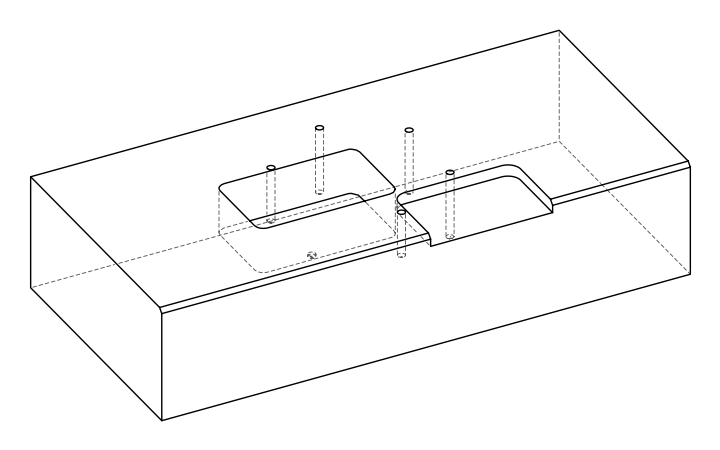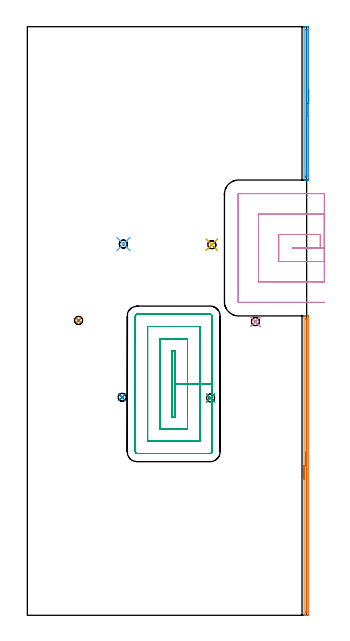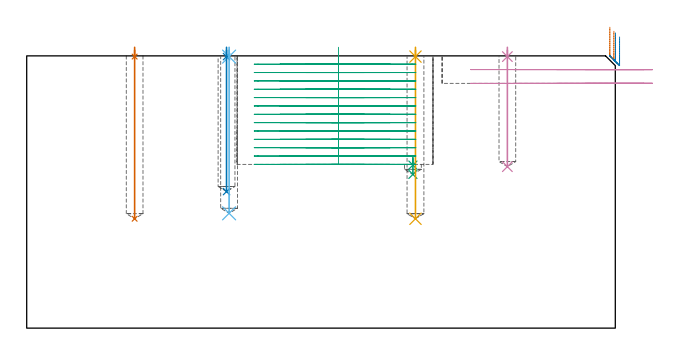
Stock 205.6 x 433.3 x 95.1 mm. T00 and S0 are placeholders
(PLAN: 16 operations, 4 tool changes, 33.5 min)
(1 SPOT_DRILL | STEP1POCKET | NXT0321_9005460120000 | 0.03 min | 0 mm3)
(2 SPOT_DRILL_1 | STEP1POCKET_1 | NXT0321_9005460120000 | 0.03 min | 0 mm3)
(3 SPOT_DRILL_2 | STEP1POCKET_2 | NXT0321_9005460120000 | 0.04 min | 4144 mm3)
(4 SPOT_DRILL_3 | STEP1POCKET_3 | NXT0321_9005460120000 | 0.03 min | 0 mm3)
(5 SPOT_DRILL_4 | STEP1POCKET_4 | NXT0321_9005460120000 | 0.03 min | 0 mm3)
(6 SPOT_DRILL_5 | STEP1POCKET_5 | NXT0321_9005460120000 | 0.03 min | 0 mm3)
(7 DRILL_BLIND_HOLE_INTO_CENTER | STEP1POCKET | UGT0301_454 | 0.24 min | 1501 mm3)
(8 DRILL_BLIND_HOLE_INTO_CENTER_1 | STEP1POCKET_1 | UGT0301_454 | 0.2 min | 1245 mm3)
(9 DRILL_BLIND_HOLE_INTO_CENTER_2 | STEP1POCKET_2 | UGT0301_454 | 0.03 min | 74 mm3)
(10 DRILL_BLIND_HOLE_INTO_CENTER_3 | STEP1POCKET_3 | UGT0301_454 | 0.16 min | 1010 mm3)
(11 DRILL_BLIND_HOLE_INTO_CENTER_4 | STEP1POCKET_4 | UGT0301_454 | 0.24 min | 1502 mm3)
(12 DRILL_BLIND_HOLE_INTO_CENTER_5 | STEP1POCKET_5 | UGT0301_454 | 0.23 min | 1449 mm3)
(13 AREA_MILL | FG_CHAMFER_SURFACE | UGT0205_001 | 3.67 min | 1288 mm3)
(14 AREA_MILL_1 | FG_CHAMFER_SURFACE_1 | UGT0205_001 | 1.95 min | 669 mm3)
(15 MILL_RECTANGULAR_POCKET | POCKET_RECTANGULAR_STRAIGHT | NXT0201_011 | Follow Part, ap 3, ae 75% | 23.73 min | 291009 mm3)
(16 MILL_SLOT | SLOT_PARTIAL_RECTANGULAR | UGT0201_104 | Follow Part, ap 5, ae 75% | 2.85 min | 57605 mm3)
(TOOL NXT0321_9005460120000 | NC Spot Drill, 142deg, 12mm, Carbide, Uncoated | D12 PA142 FL30 Z2)
(TOOL UGT0301_454 | Carbide Drill 5.9 mm | D5.9 PA118 FL57 Z2)
(TOOL UGT0205_001 | Chamfer Mill 20 x 3 x 45 deg. | D20 FL50 Z2)
(TOOL NXT0201_011 | ENDMILL 12mm [2P460-1200-NA 1630] | D12 FL38 Z6)
(TOOL UGT0201_104 | End Mill 20 mm | D20 FL22 Z2)
(OP 1 SPOT_DRILL)
G17 G21 G94 G90
T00 M6
G54
G17 G0 G90 X37.7 Y217.1 S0 M3
G43 Z105.1 H0
G94 G81 G98 Z94.846 F250. R98.1
G80
M5
M2
(OP 2 SPOT_DRILL_1)
G17 G21 G94 G90
T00 M6
G54
G17 G0 G90 X69.8 Y160.5 S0 M3
G43 Z105.1 H0
G94 G81 G98 Z94.846 F250. R98.1
G80
M5
M2
(OP 3 SPOT_DRILL_2)
G17 G21 G94 G90
T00 M6
G54
G17 G0 G90 X134.9 Y160. S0 M3
G43 Z105.1 H0
G94 G81 G98 Z56.946 F250. R60.2
G80
M5
M2
(OP 4 SPOT_DRILL_3)
G17 G21 G94 G90
T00 M6
G54
G17 G0 G90 X167.9 Y216.2 S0 M3
G43 Z105.1 H0
G94 G81 G98 Z94.846 F250. R98.1
G80
M5
M2
(OP 5 SPOT_DRILL_4)
G17 G21 G94 G90
T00 M6
G54
G17 G0 G90 X135.8 Y272.8 S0 M3
G43 Z105.1 H0
G94 G81 G98 Z94.846 F250. R98.1
G80
M5
M2
(OP 6 SPOT_DRILL_5)
G17 G21 G94 G90
T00 M6
G54
G17 G0 G90 X70.7 Y273.3 S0 M3
G43 Z105.1 H0
G94 G81 G98 Z94.846 F250. R98.1
G80
M5
M2
(OP 7 DRILL_BLIND_HOLE_INTO_CENTER)
G17 G21 G94 G90
T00 M6
G54
G17 G0 G90 X37.7 Y217.1 S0 M3
G43 Z105.1 H0
G94 G81 G98 Z38.2 F250. R97.1
G80
M5
M2
(OP 8 DRILL_BLIND_HOLE_INTO_CENTER_1)
G17 G21 G94 G90
T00 M6
G54
G17 G0 G90 X69.8 Y160.5 S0 M3
G43 Z105.1 H0
G94 G81 G98 Z47.7 F250. R97.1
G80
M5
M2
(OP 9 DRILL_BLIND_HOLE_INTO_CENTER_2)
G17 G21 G94 G90
T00 M6
G54
G17 G0 G90 X134.9 Y160. S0 M3
G43 Z105.1 H0
G94 G81 G98 Z53.7 F250. R59.2
G80
M5
M2
(OP 10 DRILL_BLIND_HOLE_INTO_CENTER_3)
G17 G21 G94 G90
T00 M6
G54
G17 G0 G90 X167.9 Y216.2 S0 M3
G43 Z105.1 H0
G94 G81 G98 Z56.4 F250. R97.1
G80
M5
M2
(OP 11 DRILL_BLIND_HOLE_INTO_CENTER_4)
G17 G21 G94 G90
T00 M6
G54
G17 G0 G90 X135.8 Y272.8 S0 M3
G43 Z105.1 H0
G94 G81 G98 Z38.2 F250. R97.1
G80
M5
M2
(OP 12 DRILL_BLIND_HOLE_INTO_CENTER_5)
G17 G21 G94 G90
T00 M6
G54
G17 G0 G90 X70.7 Y273.3 S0 M3
G43 Z105.1 H0
G94 G81 G98 Z40.1 F250. R97.1
G80
M5
M2
(OP 13 AREA_MILL)
G17 G21 G94 G90
T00 M6
G54
G17 G0 G90 X203.7 Y100.2 S1061 M3
G43 Z105.1 H0
G94 G1 Y100.238 Z104.228 F250.
Y100.352 Z103.363
Y100.541 Z102.512
Y100.803 Z101.68
Y101.137 Z100.874
Y101.54 Z100.1
Y102.009 Z99.364
Y102.54 Z98.672
Y103.129 Z98.029
Y103.772 Z97.44
Y104.464 Z96.908
Y105.2 Z96.44
Y105.974 Z96.037
Y106.78 Z95.703
Y107.612 Z95.441
Y108.464 Z95.252
Y109.328 Z95.138
Y110.2 Z95.1
Y220.214
X203.702 Y220.39 Z95.089
X203.858 Y220.398 Z94.934
X204.02 Y220.4 Z94.78
X204.233 Z94.567
X204.962 Z93.833
X206.203 Z92.594
X206.715 Y220.396 Z92.08
X207.092 Y220.39 Z91.704
X207.097 Y220.156 Z91.7
X207.1 Y219.767
Y0.633
X207.097 Y0.244
X207.092 Y0.01 Z91.704
X206.715 Y0. Z92.08
X205.326 Z93.47
X204.962 Z93.833
X204.02 Z94.78
X203.858 Y0.002 Z94.934
X203.703 Y0.01 Z95.089
X203.7 Y0.186 Z95.1
Y110.2
X205.114 Z93.686
X205.115 Y217.822 Z93.685
X205.116 Y217.978 Z93.684
X205.121 Y218.269 Z93.679
X205.131 Y218.39 Z93.669
X205.193 Y218.393 Z93.607
X205.427 Y218.398 Z93.373
X205.617 Y218.394 Z93.183
X205.653 Y218.39 Z93.147
X205.679 Y218.383 Z93.121
X205.68 Y218.339 Z93.12
X205.684 Y218.135 Z93.116
X205.685 Y217.978 Z93.115
X205.686 Y217.822 Z93.114
X205.685 Y2.422 Z93.115
X205.684 Y2.348 Z93.116
X205.679 Y2.025 Z93.121
X205.369 Y2.007 Z93.431
X205.183 Z93.617
X205.147 Y2.01 Z93.653
X205.121 Y2.017 Z93.679
X205.12 Y2.061 Z93.68
X205.116 Y2.265 Z93.684
X205.115 Y2.422 Z93.685
X205.114 Y3.005 Z93.686
Y110.2
Y111.072 Z93.724
Y111.937 Z93.838
Y112.788 Z94.027
Y113.62 Z94.289
Y114.426 Z94.623
Y115.2 Z95.026
Y115.936 Z95.494
Y116.628 Z96.025
Y117.271 Z96.615
Y117.86 Z97.258
Y118.392 Z97.95
Y118.86 Z98.686
Y119.263 Z99.46
Y119.597 Z100.266
Y119.859 Z101.098
Y120.048 Z101.949
Y120.162 Z102.814
Y120.2 Z103.686
G0 Z105.1
M5
M2
(OP 14 AREA_MILL_1)
G17 G21 G94 G90
T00 M6
G54
G17 G0 G90 X207.1 Y386.85 S1061 M3
G43 Z105.1 H0
Z101.7
G94 G1 Y386.812 Z100.828 F250.
Y386.698 Z99.964
Y386.509 Z99.112
Y386.247 Z98.28
Y385.913 Z97.474
Y385.51 Z96.7
Y385.042 Z95.964
Y384.51 Z95.272
Y383.921 Z94.629
Y383.278 Z94.04
Y382.586 Z93.508
Y381.85 Z93.04
Y381.076 Z92.637
Y380.27 Z92.303
Y379.438 Z92.041
Y378.587 Z91.852
Y377.722 Z91.738
Y376.85 Z91.7
X207.099 Y321.018 Z91.701
X207.096 Y320.629
X207.091 Y320.41 Z91.704
X206.715 Y320.4 Z92.079
X206.174 Z92.623
X205.838 Z92.958
X205.297 Z93.499
X204.962 Z93.833
X203.995 Z94.805
X203.845 Y320.402 Z94.947
X203.702 Y320.41 Z95.088
X203.7 Y320.571 Z95.1
Y433.129
X203.702 Y433.29 Z95.088
X203.845 Y433.298 Z94.947
X203.994 Y433.3 Z94.805
X204.291 Z94.509
X204.962 Z93.833
X206.174 Z92.623
X206.715 Y433.295 Z92.079
X207.091 Y433.29 Z91.704
X207.096 Y433.071 Z91.701
X207.099 Y432.682
X207.1 Y376.85 Z91.7
X205.686 Z93.114
X205.685 Y322.804 Z93.115
X205.684 Y322.733 Z93.116
X205.678 Y322.41 Z93.122
X205.356 Y322.402 Z93.444
X205.181 Y322.404 Z93.619
X205.149 Y322.406 Z93.651
X205.121 Y322.41 Z93.679
X205.12 Y322.451 Z93.68
X205.116 Y322.647 Z93.684
X205.115 Y322.804 Z93.685
X205.114 Y323.387 Z93.686
X205.115 Y430.896 Z93.685
X205.117 Y431.187 Z93.683
X205.119 Y431.259 Z93.681
X205.121 Y431.287 Z93.679
X205.137 Y431.29 Z93.663
X205.202 Y431.295 Z93.598
X205.443 Y431.299 Z93.357
X205.619 Y431.297 Z93.181
X205.651 Y431.294 Z93.149
X205.679 Y431.29 Z93.121
X205.68 Y431.249 Z93.12
X205.684 Y431.053 Z93.116
X205.685 Y430.896 Z93.115
X205.686 Y430.74 Z93.114
Y376.85
Y375.978 Z93.152
Y375.114 Z93.266
Y374.262 Z93.455
Y373.43 Z93.717
Y372.624 Z94.051
Y371.85 Z94.454
Y371.114 Z94.923
Y370.422 Z95.454
Y369.779 Z96.043
Y369.19 Z96.686
Y368.659 Z97.378
Y368.19 Z98.114
Y367.787 Z98.888
Y367.453 Z99.694
Y367.191 Z100.526
Y367.002 Z101.378
Y366.888 Z102.243
Y366.85 Z103.114
G0 Z105.1
M5
M2
(OP 15 MILL_RECTANGULAR_POCKET)
G17 G21 G94 G90
T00 M6
G54
G17 G0 G90 X108.9 Y148.274 S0 M3
G43 Z105.1 H1
Z98.1
G94 G1 Y170.35 Z92.185 F250.
Y194.6 F500.
X106.5
Y146.1
X108.9
Y170.35
X117.9
Y203.6
X97.5
Y137.1
X117.9
Y170.35
X126.9
Y212.6
X88.5
Y128.1
X126.9
Y170.35
X135.9
Y220.3
G3 X134.6 Y221.6 R1.3
G1 X80.8
G3 X79.5 Y220.3 R1.3
G1 Y120.4
G3 X80.8 Y119.1 R1.3
G1 X134.6
G3 X135.9 Y120.4 R1.3
G1 Y170.35
Y171.35
G0 X108.9 Y148.274 Z95.185
G1 Y170.35 Z89.269 F250.
Y194.6 F500.
X106.5
Y146.1
X108.9
Y170.35
X117.9
Y203.6
X97.5
Y137.1
X117.9
Y170.35
X126.9
Y212.6
X88.5
Y128.1
X126.9
Y170.35
X135.9
Y220.3
G3 X134.6 Y221.6 R1.3
G1 X80.8
G3 X79.5 Y220.3 R1.3
G1 Y120.4
G3 X80.8 Y119.1 R1.3
G1 X134.6
G3 X135.9 Y120.4 R1.3
G1 Y170.35
Y171.35
G0 X108.9 Y148.274 Z92.269
G1 Y170.35 Z86.354 F250.
Y194.6 F500.
X106.5
Y146.1
X108.9
Y170.35
X117.9
Y203.6
X97.5
Y137.1
X117.9
Y170.35
X126.9
Y212.6
X88.5
Y128.1
X126.9
Y170.35
X135.9
Y220.3
G3 X134.6 Y221.6 R1.3
G1 X80.8
G3 X79.5 Y220.3 R1.3
G1 Y120.4
G3 X80.8 Y119.1 R1.3
G1 X134.6
G3 X135.9 Y120.4 R1.3
G1 Y170.35
Y171.35
G0 X108.9 Y148.274 Z89.354
G1 Y170.35 Z83.438 F250.
Y194.6 F500.
X106.5
Y146.1
X108.9
Y170.35
X117.9
Y203.6
X97.5
Y137.1
X117.9
Y170.35
X126.9
Y212.6
X88.5
Y128.1
X126.9
Y170.35
X135.9
Y220.3
G3 X134.6 Y221.6 R1.3
G1 X80.8
G3 X79.5 Y220.3 R1.3
G1 Y120.4
G3 X80.8 Y119.1 R1.3
G1 X134.6
G3 X135.9 Y120.4 R1.3
G1 Y170.35
Y171.35
G0 X108.9 Y148.274 Z86.438
G1 Y170.35 Z80.523 F250.
Y194.6 F500.
X106.5
Y146.1
X108.9
Y170.35
X117.9
Y203.6
X97.5
Y137.1
X117.9
Y170.35
X126.9
Y212.6
X88.5
Y128.1
X126.9
Y170.35
X135.9
Y220.3
G3 X134.6 Y221.6 R1.3
G1 X80.8
G3 X79.5 Y220.3 R1.3
G1 Y120.4
G3 X80.8 Y119.1 R1.3
G1 X134.6
G3 X135.9 Y120.4 R1.3
G1 Y170.35
Y171.35
G0 X108.9 Y148.274 Z83.523
G1 Y170.35 Z77.608 F250.
Y194.6 F500.
X106.5
Y146.1
X108.9
Y170.35
X117.9
Y203.6
X97.5
Y137.1
X117.9
Y170.35
X126.9
Y212.6
X88.5
Y128.1
X126.9
Y170.35
X135.9
Y220.3
G3 X134.6 Y221.6 R1.3
G1 X80.8
G3 X79.5 Y220.3 R1.3
G1 Y120.4
G3 X80.8 Y119.1 R1.3
G1 X134.6
G3 X135.9 Y120.4 R1.3
G1 Y170.35
Y171.35
G0 X108.9 Y148.274 Z80.608
G1 Y170.35 Z74.692 F250.
Y194.6 F500.
X106.5
Y146.1
X108.9
Y170.35
X117.9
Y203.6
X97.5
Y137.1
X117.9
Y170.35
X126.9
Y212.6
X88.5
Y128.1
X126.9
Y170.35
X135.9
Y220.3
G3 X134.6 Y221.6 R1.3
G1 X80.8
G3 X79.5 Y220.3 R1.3
G1 Y120.4
G3 X80.8 Y119.1 R1.3
G1 X134.6
G3 X135.9 Y120.4 R1.3
G1 Y170.35
Y171.35
G0 X108.9 Y148.274 Z77.692
G1 Y170.35 Z71.777 F250.
Y194.6 F500.
X106.5
Y146.1
X108.9
Y170.35
X117.9
Y203.6
X97.5
Y137.1
X117.9
Y170.35
X126.9
Y212.6
X88.5
Y128.1
X126.9
Y170.35
X135.9
Y220.3
G3 X134.6 Y221.6 R1.3
G1 X80.8
G3 X79.5 Y220.3 R1.3
G1 Y120.4
G3 X80.8 Y119.1 R1.3
G1 X134.6
G3 X135.9 Y120.4 R1.3
G1 Y170.35
Y171.35
G0 X108.9 Y148.274 Z74.777
G1 Y170.35 Z68.862 F250.
Y194.6 F500.
X106.5
Y146.1
X108.9
Y170.35
X117.9
Y203.6
X97.5
Y137.1
X117.9
Y170.35
X126.9
Y212.6
X88.5
Y128.1
X126.9
Y170.35
X135.9
Y220.3
G3 X134.6 Y221.6 R1.3
G1 X80.8
G3 X79.5 Y220.3 R1.3
G1 Y120.4
G3 X80.8 Y119.1 R1.3
G1 X134.6
G3 X135.9 Y120.4 R1.3
G1 Y170.35
Y171.35
G0 X108.9 Y148.274 Z71.862
G1 Y170.35 Z65.946 F250.
Y194.6 F500.
X106.5
Y146.1
X108.9
Y170.35
X117.9
Y203.6
X97.5
Y137.1
X117.9
Y170.35
X126.9
Y212.6
X88.5
Y128.1
X126.9
Y170.35
X135.9
Y220.3
G3 X134.6 Y221.6 R1.3
G1 X80.8
G3 X79.5 Y220.3 R1.3
G1 Y120.4
G3 X80.8 Y119.1 R1.3
G1 X134.6
G3 X135.9 Y120.4 R1.3
G1 Y170.35
Y171.35
G0 X108.9 Y148.274 Z68.946
G1 Y170.35 Z63.031 F250.
Y194.6 F500.
X106.5
Y146.1
X108.9
Y170.35
X117.9
Y203.6
X97.5
Y137.1
X117.9
Y170.35
X126.9
Y212.6
X88.5
Y128.1
X126.9
Y170.35
X135.9
Y220.3
G3 X134.6 Y221.6 R1.3
G1 X80.8
G3 X79.5 Y220.3 R1.3
G1 Y120.4
G3 X80.8 Y119.1 R1.3
G1 X134.6
G3 X135.9 Y120.4 R1.3
G1 Y170.35
Y171.35
G0 X108.9 Y148.274 Z66.031
G1 Y170.35 Z60.115 F250.
Y194.6 F500.
X106.5
Y146.1
X108.9
Y170.35
X117.9
Y203.6
X97.5
Y137.1
X117.9
Y170.35
X126.9
Y212.6
X88.5
Y128.1
X126.9
Y170.35
X135.9
Y220.3
G3 X134.6 Y221.6 R1.3
G1 X80.8
G3 X79.5 Y220.3 R1.3
G1 Y120.4
G3 X80.8 Y119.1 R1.3
G1 X134.6
G3 X135.9 Y120.4 R1.3
G1 Y170.35
Y171.35
G0 X108.9 Y148.274 Z63.115
G1 Y170.35 Z57.2 F250.
Y194.6 F500.
X106.5
Y146.1
X108.9
Y170.35
X117.9
Y203.6
X97.5
Y137.1
X117.9
Y170.35
X126.9
Y212.6
X88.5
Y128.1
X126.9
Y170.35
X135.9
Y220.3
G3 X134.6 Y221.6 R1.3
G1 X80.8
G3 X79.5 Y220.3 R1.3
G1 Y120.4
G3 X80.8 Y119.1 R1.3
G1 X134.6
G3 X135.9 Y120.4 R1.3
G1 Y170.35
Y171.35
G0 Z105.1
M5
M2
(OP 16 MILL_SLOT)
G17 G21 G94 G90
T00 M6
G54
G17 G0 G90 X218.6 Y270.4 S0 M3
G43 Z105.1 H0
Z90.3
G94 G1 X215.6 F250.
X195.1 F500.
X215.6
Y280.4
X195.1
X185.1
Y260.4
X215.6
X218.6 F250.
Y295.4
X215.6
X170.1 F500.
Y245.4
X215.6
X218.6 F250.
Y310.4
X215.6
X155.5 F500.
G3 X155.1 Y310. R0.4
G1 Y230.8
G3 X155.5 Y230.4 R0.4
G1 X215.6
X218.6 F250.
G0 Y270.4 Z85.5
G1 X215.6
X195.1 F500.
X215.6
Y280.4
X195.1
X185.1
Y260.4
X215.6
X218.6 F250.
Y295.4
X215.6
X170.1 F500.
Y245.4
X215.6
X218.6 F250.
Y310.4
X215.6
X155.5 F500.
G3 X155.1 Y310. R0.4
G1 Y230.8
G3 X155.5 Y230.4 R0.4
G1 X215.6
X218.6 F250.
G0 Z105.1
M5
M2
